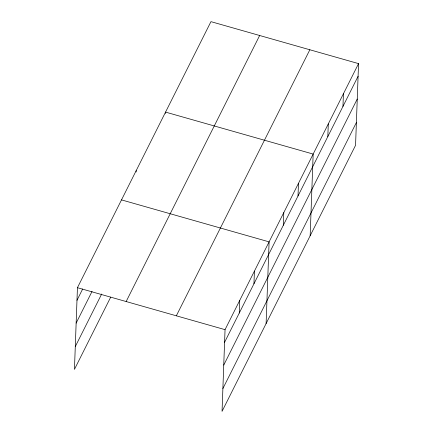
<?xml version="1.0" encoding="UTF-8"?>
<svg xmlns="http://www.w3.org/2000/svg" width="433" height="433" viewBox="0 0 433 433"><rect width="100%" height="100%" fill="white"/><g stroke="black" fill="none" stroke-linecap="round" stroke-linejoin="round"><path stroke-width="0.65" d="M358.551 63.619L225.046 329.659L222.053 411.35L355.558 145.309L358.551 63.619L210.947 21.65L77.442 287.691L74.449 369.381L110.713 297.119M136.135 171.961L136.184 170.629M165.509 113.435L165.558 112.104L313.162 154.072L310.163 235.763M239.27 313.037L239.73 300.394M253.954 283.772L254.42 271.128M266.106 323.559L269.104 241.863L121.5 199.894M283.328 225.247L283.788 212.598M298.012 195.981L298.478 183.338M327.83 136.563L328.29 123.919M342.958 106.415L343.423 93.772M76.977 300.334L82.676 288.984M76.143 323.121L92.029 291.469M75.282 346.595L101.658 294.039M126.149 301.536L259.659 35.501M176.339 315.809L309.844 49.768M224.581 342.303L358.091 76.262M223.747 365.089L357.252 99.049M222.887 388.563L356.391 122.528M77.442 287.691L225.046 329.659"/></g></svg>
